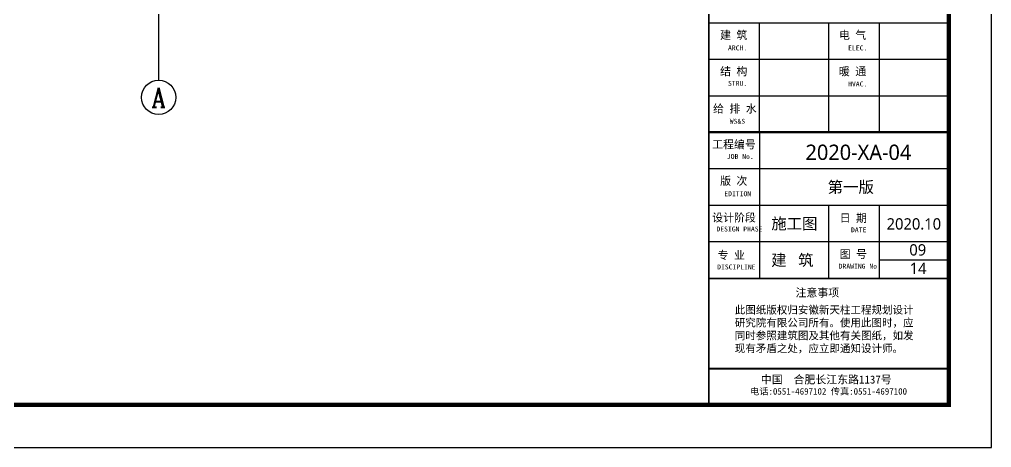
# Model space of a CAD drawing. Extents: x -522490 to 417652, y 450811 to 1108047.
# Drawn here: x 380032 to 402752, y 637740 to 647743 of the extents above; entities that cross this region are included whole.
import ezdxf
from ezdxf.enums import TextEntityAlignment as Align

# ---------------------------------------------------------------- set-up
doc = ezdxf.new("R2010")
doc.units = 0
doc.header["$LTSCALE"] = 1000
doc.header["$MEASUREMENT"] = 0
for name, color, linetype in [('46', 7, 'Continuous'), ('AXIS', 3, 'Continuous'), ('AXIS_TEXT', 7, 'Continuous'), ('PUB_TEXT', 7, 'Continuous'), ('PUB_TITLE', 4, 'Continuous')]:
    doc.layers.add(name, color=color, linetype=linetype)
doc.styles.add('-黑体', font='', dxfattribs={"width": 0.8})
doc.styles.add('_TCH_AXIS', font='COMPLEX', dxfattribs={"bigfont": 'GBCBIG'})
doc.styles.add('TQ', font='')
doc.styles.get('-黑体').set_extended_font_data('Microsoft YaHei')
doc.styles.get('TQ').set_extended_font_data('SimSun')

# ---------------------------------------------------------------- blocks, each defined once
blk = doc.blocks.new('ly')
at = {"layer": 'PUB_TEXT', "insert": (-5884, 1715), "char_height": 212, "width": 5144.75, "attachment_point": 1, "style": 'TQ'}
blk.add_mtext('此图纸版权归安徽新天柱工程规划设计研究院有限公司所有。使用此图时，应同时参照建筑图及其他有关图纸，如发现有矛盾之处，应立即通知设计师。', dxfattribs=at)

msp = doc.modelspace()

# ---------------------------------------------------------------- linework, layer by layer
at = {"layer": 'AXIS'}
msp.add_line((383284.4, 647915.6), (383284.4, 646320.8), dxfattribs=at)
msp.add_circle((383284.4, 645920.8), 400, dxfattribs=at)
at = {"layer": 'PUB_TEXT'}
for p, q in [((401752.5, 638739.9), (401752.5, 639227.3)), ((401754.9, 638739.7), (400974.6, 638739.7))]:
    msp.add_line(p, q, dxfattribs=at)
at = {"layer": 'PUB_TITLE'}
for p, q in [((396142.5, 647661.8), (401752.5, 647661.8)), ((397332.1, 645111.8), (397332.1, 647661.8)), ((398947.1, 645111.8), (398947.1, 647661.8)), ((400137.1, 645111.8), (400137.1, 647661.8)), ((396142.5, 646811.8), (401752.5, 646811.8)), ((396142.5, 645961.8), (401752.5, 645961.8)), ((397332.7, 641689.7), (397332.7, 645111.8)), ((396142.5, 644261.8), (401752.5, 644261.8)), ((396142.5, 643400.8), (401752.5, 643400.8)), ((398947.1, 641689.7), (398947.1, 643400.8)), ((400137.1, 641689.7), (400137.1, 643400.8)), ((396142.5, 642550.8), (401769.7, 642550.8)), ((401752.5, 642120.3), (400137.1, 642120.3))]:
    msp.add_line(p, q, dxfattribs=at)
at = {"layer": 'PUB_TITLE', "lineweight": 40}
for p, q in [((396142.5, 645111.8), (401752.5, 645111.8)), ((396142.5, 639589.9), (401752.5, 639589.9))]:
    msp.add_line(p, q, dxfattribs=at)
at = {"layer": 'PUB_TITLE'}
msp.add_lwpolyline([(343352.5, 637739.9), (402752.5, 637739.9), (402752.5, 679739.9), (343352.5, 679739.9)], close=True, dxfattribs=at)
at = {"layer": 'PUB_TITLE', "const_width": 100}
msp.add_lwpolyline([(345852.5, 638739.9), (401752.5, 638739.9), (401752.5, 678739.9), (345852.5, 678739.9)], close=True, dxfattribs=at)
at = {"layer": 'PUB_TITLE', "lineweight": 40, "const_width": 42.5}
for points in [[(396142.5, 678739.9), (396142.5, 638739.9)], [(396142.5, 641689.7), (401724.9, 641689.7)]]:
    msp.add_lwpolyline(points, dxfattribs=at)
at = {"layer": 'PUB_TITLE', "const_width": 42.5}
msp.add_lwpolyline([(396142.5, 645111.8), (401752.5, 645111.8)], dxfattribs=at)

# ---------------------------------------------------------------- block references
at = {"layer": 'PUB_TEXT', "xscale": 0.849999999627471, "yscale": 0.8500000000931323, "zscale": 0.85}
msp.add_blockref('ly', (401752.5, 639589.9), dxfattribs=at)

# ---------------------------------------------------------------- texts
at = {"layer": '46', "linetype": 'Continuous', "style": '-黑体'}
for s, height, p in [('2020-XA-04', 358.13, (398403.8, 644460.1, 353913.7)), ('第一版', 264.33, (398921.4, 643694.2)), ('施工图', 264.33, (397603.1, 642839.7)), ('2020.10', 264.33, (400299.7, 642833.7)), ('09', 264.33, (400830.7, 642227.1)), ('建   筑', 264.33, (397603.1, 641987.2)), ('14', 264.33, (400838.7, 641794.7))]:
    msp.add_text(s, height=height, dxfattribs=at).set_placement(p)
at = {"layer": 'AXIS_TEXT', "style": '_TCH_AXIS', "width": 1.082031}
msp.add_text('A', height=452, dxfattribs=at).set_placement((383119.1, 645694.8), (383449.7, 645694.8), align=Align.FIT)
at = {"layer": 'PUB_TEXT', "style": 'TQ'}
for s, height, p in [(' 工程编号', 187, (396095.8, 644729.3)), ('      JOB No.', 114.75, (396027.3, 644484.7)), ('  版 次', 187, (396153.8, 643877.2)), ('     EDITION', 114.75, (396056.9, 643613.2)), (' 设计阶段', 187, (396095.8, 643019.3)), ('日 期', 187, (399202.1, 643008.8)), ('     DESIGN PHASE', 114.75, (395872.2, 642788.5)), ('         DATE', 114.75, (398659.4, 642769.6)), ('  专 业', 187, (396095.8, 642142.7)), ('图 号', 187, (399202.1, 642166.8)), ('     DISCIPLINE', 114.75, (395889.9, 641902)), ('     DRAWING No.', 114.75, (398729.4, 641919.3)), ('注意事项', 187, (398172.1, 641266)), ('  中国  合肥长江东路1137号', 187, (397105.2, 639235.5)), ('电话:0551-4697102 传真:0551-4697100', 153, (397110.5, 638976.7))]:
    msp.add_text(s, height=height, dxfattribs=at).set_placement(p)
at = {"layer": 'PUB_TEXT', "attachment_point": 1, "style": 'TQ'}
for s, insert, char_height, width in [('建 筑', (396408, 647472.4), 187, 2006), ('电 气', (399185.5, 647472.4), 187, 2006), ('   ARCH.', (396323.7, 647134.8), 114.75, 2399.55), ('   ELEC.', (399131, 647134.8), 114.75, 2399.55), ('结 构', (396408, 646622.4), 187, 2006), ('暖 通', (399185.5, 646622.4), 187, 2006), ('   STRU.', (396323.7, 646307.2), 114.75, 2399.55), ('   HVAC.', (399131, 646292.3), 114.75, 2399.55), ('给 排 水', (396243, 645750.9), 187, 2223.6), ('   WS&S', (396364.3, 645420.8), 114.75, 2441.2)]:
    msp.add_mtext(s, dxfattribs=dict(at, insert=insert, char_height=char_height, width=width))

doc.saveas('drawing.dxf')
